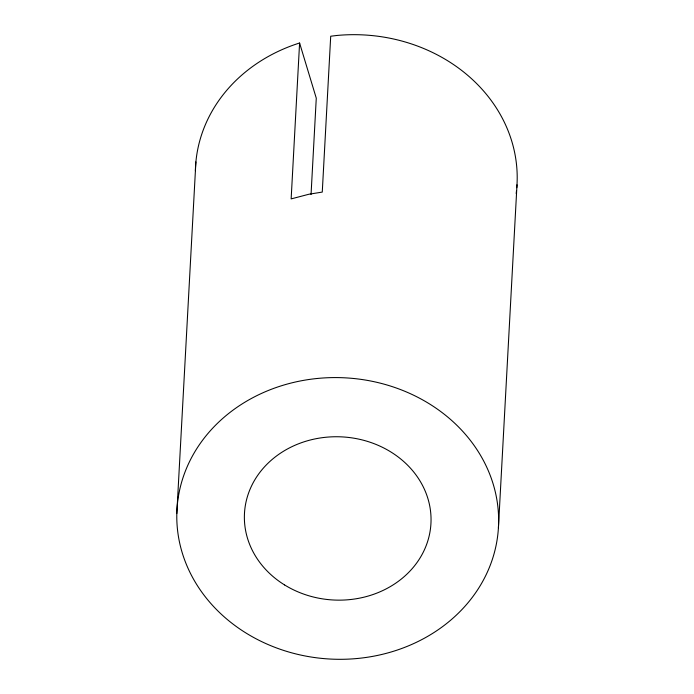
<?xml version="1.0" encoding="UTF-8"?>
<svg xmlns="http://www.w3.org/2000/svg" width="694" height="694" viewBox="0 0 694 694"><rect width="100%" height="100%" fill="white"/><g stroke="black" fill="none" stroke-linecap="round" stroke-linejoin="round"><path stroke-width="1.04" d="M176.805 513.569L195.89 161.919M195.378 170.663A160.982 140.804 3.1 0 1 298.273 43.418L299.591 43.028L291.15 198.9L308.908 194.242L322.268 192.082L330.708 36.218L337.032 35.455A160.982 140.804 3.1 0 1 516.787 187.701M311.051 194.494L316.273 98.158L299.591 43.028M498.422 527.692A160.982 140.804 3.1 0 0 264.475 392.093A160.982 140.804 3.1 0 0 250.213 635.548A160.982 140.804 3.1 0 0 498.422 527.692L516.995 184.786M516.518 190.607A160.982 140.804 3.1 0 1 516.171 193.513M284.549 584.921A93.369 81.666 3.1 0 0 430.731 526.347A93.369 81.666 3.1 0 0 297.839 444.073A93.369 81.666 3.1 0 0 284.549 584.921"/></g></svg>
